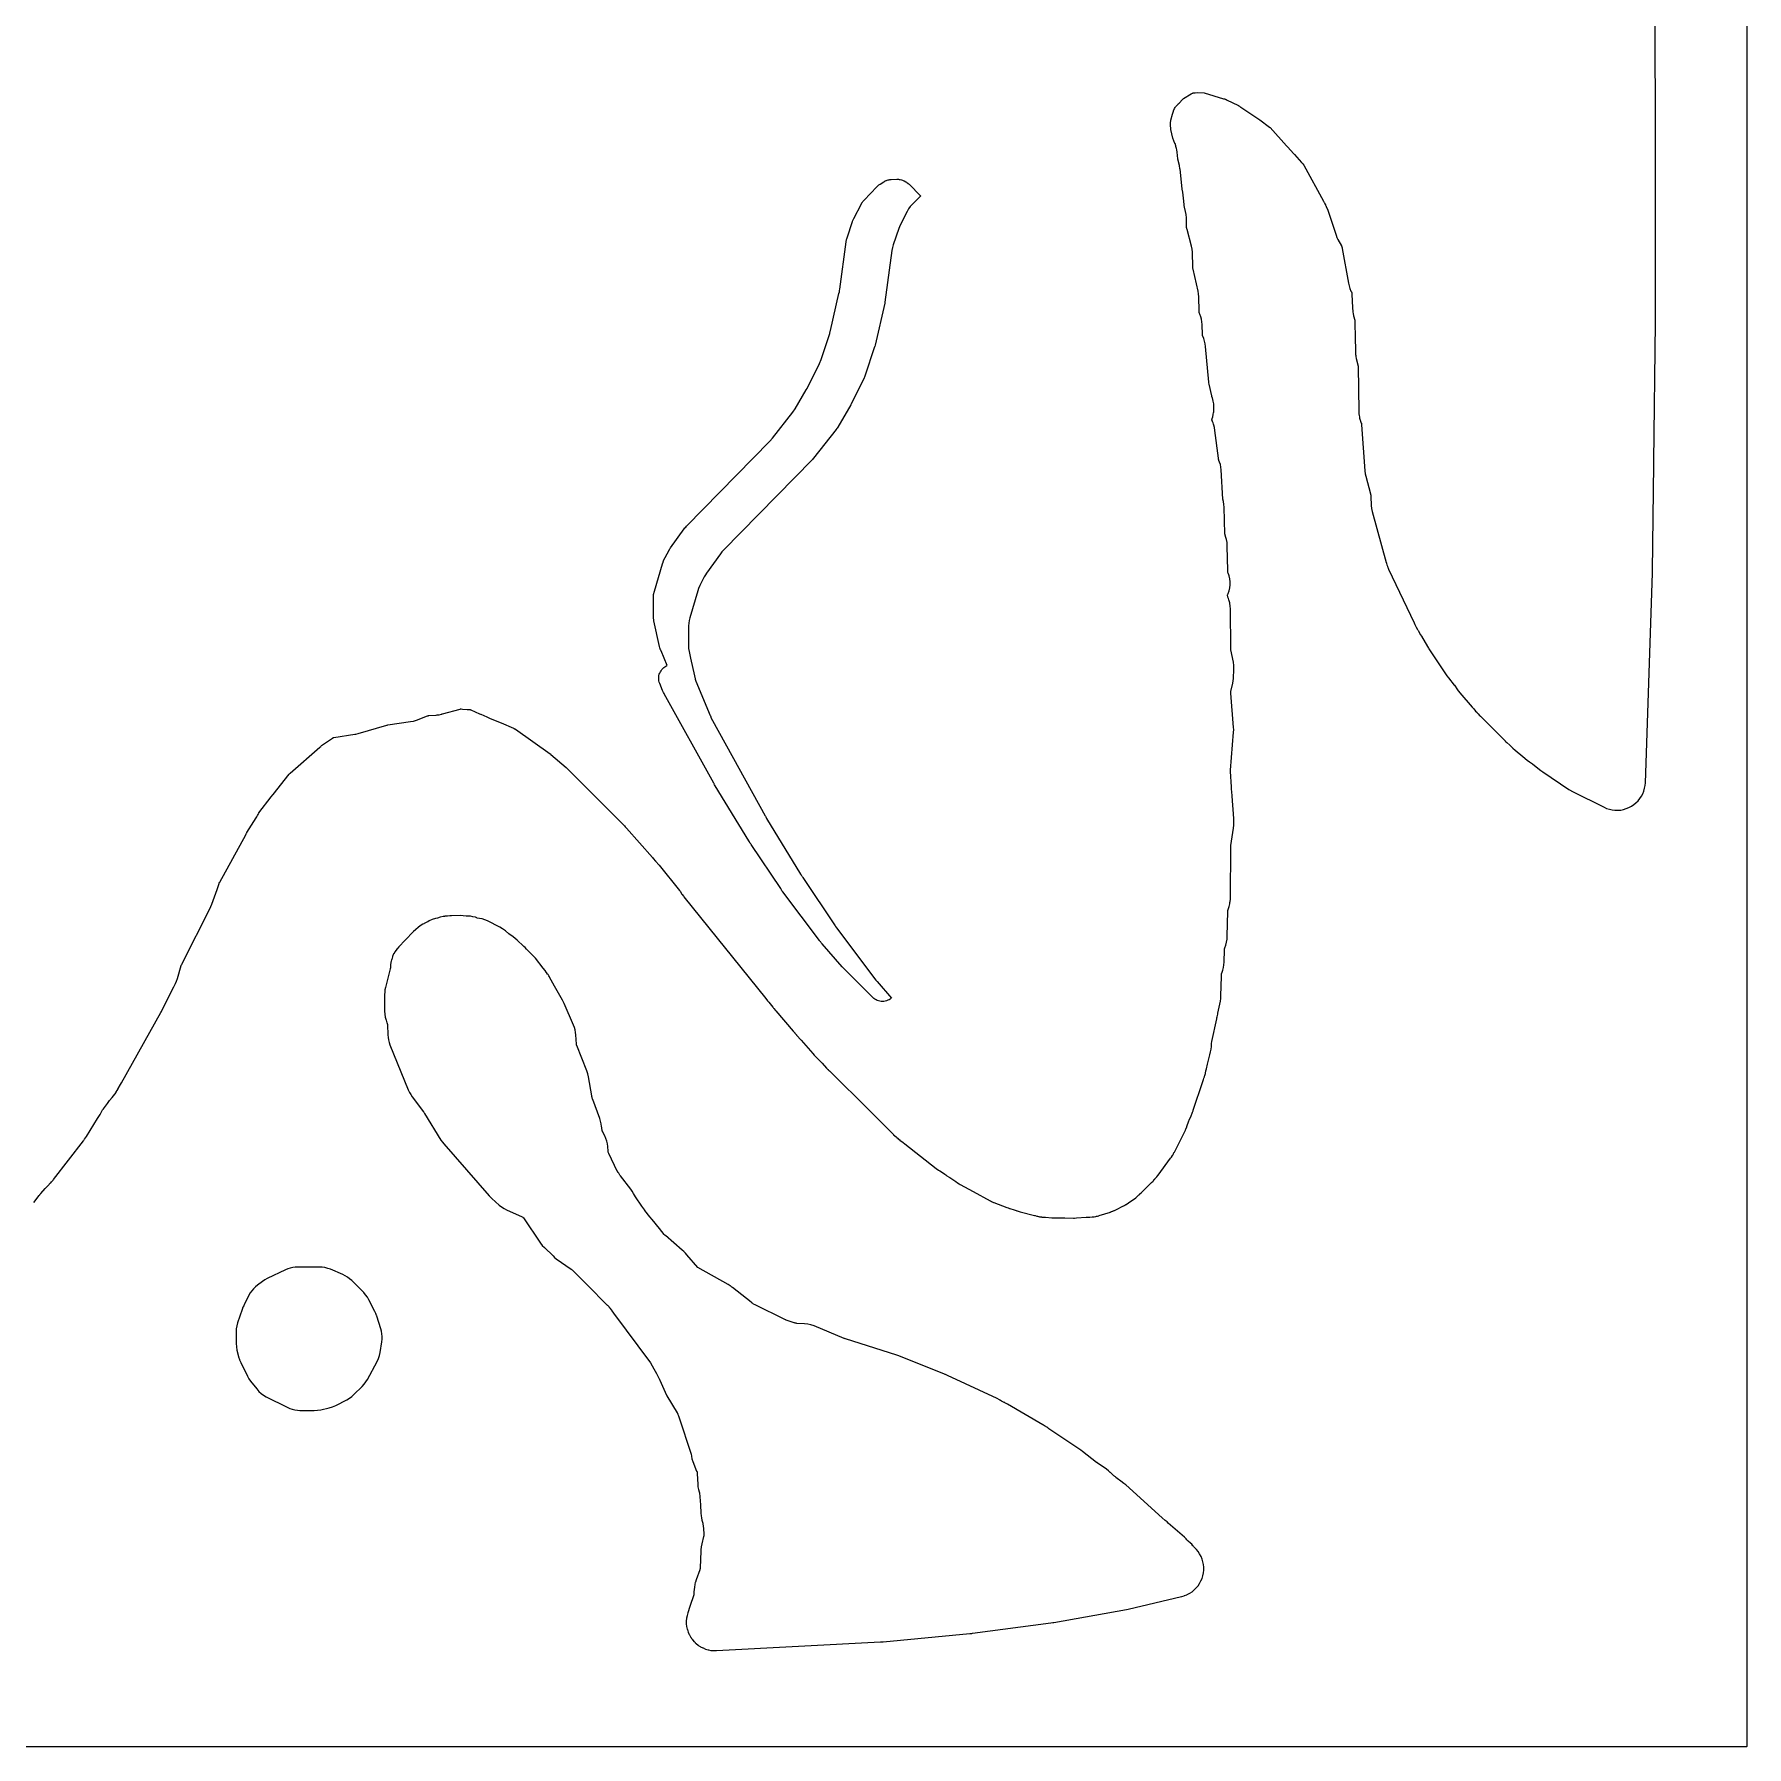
# Model space of a CAD drawing. Header units: millimetres. Extents: x 0 to 300, y 0 to 300.
# Drawn here: x 150 to 299.9, y 0 to 150 of the extents above; entities that cross this region are included whole.
import ezdxf

# ---------------------------------------------------------------- set-up
doc = ezdxf.new("R2010")
doc.units = ezdxf.units.MM
doc.layers.add('CUT', color=7, linetype='CONTINUOUS')

msp = doc.modelspace()

# ---------------------------------------------------------------- linework, layer by layer
at = {"layer": 'CUT'}
for points in [[(299.94, 299.95), (299.94, 0.05), (299.94, 0.02), (299.94, 0.01), (299.93, 0), (299.92, 0), (299.89, 0), (0.05, 0), (0.02, 0), (0.01, 0), (0.01, 0.01), (0, 0.01), (0, 0.02), (0, 0.05), (0, 299.95)], [(149.92, 47.68), (150.4, 48.28), (150.43, 48.32), (150.45, 48.34), (150.46, 48.35), (150.47, 48.36), (150.56, 48.46), (150.94, 48.89), (151.17, 49.14), (151.4, 49.39), (151.41, 49.4), (151.48, 49.48), (151.53, 49.54), (151.62, 49.64), (151.65, 49.68), (154.28, 53.07), (154.32, 53.13), (154.32, 53.14), (154.33, 53.15), (154.34, 53.16), (154.38, 53.21), (154.54, 53.44), (155.51, 55.03), (155.73, 55.39), (155.96, 55.78), (155.99, 55.82), (156, 55.84), (156.01, 55.85), (156.02, 55.86), (156.02, 55.87), (156.03, 55.88), (156.04, 55.89), (156.37, 56.33), (156.57, 56.6), (156.78, 56.87), (157.13, 57.32), (157.15, 57.36), (157.24, 57.48), (157.33, 57.64), (157.33, 57.65), (157.53, 58.01), (157.6, 58.14), (161.06, 64.3), (161.12, 64.4), (161.15, 64.46), (162.09, 66.36), (162.19, 66.55), (162.34, 66.85), (162.44, 67.06), (162.51, 67.28), (162.85, 68.44), (162.85, 68.45), (162.85, 68.46), (162.86, 68.47), (162.87, 68.49), (162.88, 68.52), (162.91, 68.59), (162.92, 68.61), (165.39, 73.5), (165.4, 73.51), (165.41, 73.53), (165.41, 73.54), (165.42, 73.56), (165.43, 73.58), (165.44, 73.6), (165.53, 73.81), (165.98, 75.09), (166.16, 75.6), (166.17, 75.64), (166.2, 75.72), (166.21, 75.73), (168.49, 79.89), (168.53, 79.96), (168.57, 80.03), (168.58, 80.04), (168.6, 80.07), (169.39, 81.36), (169.45, 81.46), (169.48, 81.51), (169.52, 81.58), (169.57, 81.67), (169.62, 81.74), (169.62, 81.75), (169.64, 81.78), (169.65, 81.79), (169.65, 81.8), (170.72, 83.19), (170.86, 83.39), (170.86, 83.4), (170.87, 83.41), (170.88, 83.42), (172.3, 85.19), (172.33, 85.23), (172.35, 85.25), (172.37, 85.27), (172.38, 85.29), (172.39, 85.29), (174.99, 87.56), (175.06, 87.62), (175.11, 87.67), (175.13, 87.69), (175.17, 87.73), (175.2, 87.75), (176.09, 88.34), (176.11, 88.36), (176.13, 88.37), (176.14, 88.37), (176.19, 88.39), (176.2, 88.39), (176.21, 88.39), (178.05, 88.69), (178.13, 88.7), (178.35, 88.76), (180.84, 89.48), (180.86, 89.49), (180.88, 89.49), (180.92, 89.5), (180.94, 89.5), (182.91, 89.79), (183.18, 89.84), (183.44, 89.92), (184.42, 90.29), (184.46, 90.31), (184.47, 90.31), (184.48, 90.31), (184.49, 90.32), (184.51, 90.32), (184.52, 90.32), (185.16, 90.37), (185.17, 90.37), (185.25, 90.38), (185.41, 90.4), (185.43, 90.4), (185.62, 90.44), (185.65, 90.45), (185.67, 90.45), (185.69, 90.46), (185.73, 90.47), (187.26, 90.89), (187.29, 90.9), (187.31, 90.9), (187.32, 90.91), (187.33, 90.91), (187.34, 90.91), (187.35, 90.91), (187.36, 90.91), (187.36, 90.9), (187.37, 90.9), (187.46, 90.89), (187.87, 90.86), (187.89, 90.86), (187.92, 90.86), (188.01, 90.85), (188.07, 90.85), (188.08, 90.85), (188.09, 90.85), (188.09, 90.84), (188.12, 90.84), (188.13, 90.84), (188.14, 90.84), (188.16, 90.83), (188.17, 90.83), (188.19, 90.82), (188.97, 90.48), (189.05, 90.45), (189.07, 90.44), (189.6, 90.21), (189.91, 90.08), (190.85, 89.68), (191.94, 89.22), (191.95, 89.21), (191.96, 89.21), (191.97, 89.21), (191.97, 89.2), (191.98, 89.2), (191.99, 89.2), (192, 89.19), (192.01, 89.18), (192.02, 89.18), (192.03, 89.17), (192.04, 89.16), (192.05, 89.16), (192.05, 89.15), (192.07, 89.14), (192.11, 89.12), (195.15, 86.97), (195.17, 86.96), (195.19, 86.94), (195.21, 86.92), (196.55, 85.77), (196.62, 85.71), (200.66, 81.66), (201.65, 80.65), (201.71, 80.59), (201.74, 80.56), (201.78, 80.51), (201.84, 80.45), (204.11, 77.88), (204.18, 77.8), (204.37, 77.58), (204.7, 77.21), (206.48, 75), (206.51, 74.96), (206.53, 74.93), (206.68, 74.69), (206.7, 74.67), (206.71, 74.65), (206.83, 74.49), (206.85, 74.45), (214.03, 65.55), (214.19, 65.35), (214.24, 65.28), (214.29, 65.22), (214.65, 64.77), (214.67, 64.75), (214.71, 64.7), (214.72, 64.69), (214.73, 64.68), (214.73, 64.67), (214.74, 64.66), (214.75, 64.65), (214.76, 64.64), (214.86, 64.51), (214.92, 64.45), (216.44, 62.69), (216.53, 62.58), (216.57, 62.52), (216.59, 62.5), (216.61, 62.47), (216.71, 62.36), (216.72, 62.34), (217.13, 61.89), (218.15, 60.71), (218.27, 60.58), (218.33, 60.52), (218.96, 59.89), (218.97, 59.88), (219.36, 59.45), (219.44, 59.36), (219.49, 59.31), (219.5, 59.3), (219.51, 59.29), (219.59, 59.21), (219.6, 59.2), (219.81, 58.99), (219.82, 58.99), (222.94, 55.9), (225.22, 53.62), (225.23, 53.61), (225.45, 53.41), (225.48, 53.39), (225.49, 53.39), (225.49, 53.38), (225.51, 53.36), (225.62, 53.27), (225.63, 53.26), (225.76, 53.15), (225.77, 53.14), (226.06, 52.93), (226.07, 52.93), (226.21, 52.82), (228.96, 50.65), (229.17, 50.51), (229.22, 50.48), (229.27, 50.45), (229.67, 50.19), (229.72, 50.15), (229.81, 50.09), (229.83, 50.07), (229.9, 50.02), (230.08, 49.9), (230.14, 49.86), (230.67, 49.51), (230.69, 49.5), (230.71, 49.48), (230.78, 49.43), (230.92, 49.34), (230.97, 49.31), (230.98, 49.31), (231.07, 49.25), (232.19, 48.64), (233.68, 47.82), (233.7, 47.81), (233.77, 47.77), (233.79, 47.76), (233.86, 47.73), (233.92, 47.7), (233.97, 47.68), (234, 47.67), (235.13, 47.23), (235.14, 47.23), (235.26, 47.19), (235.38, 47.15), (235.4, 47.14), (235.79, 47.03), (235.95, 46.97), (236.02, 46.94), (236.04, 46.93), (236.3, 46.85), (237.56, 46.53), (237.57, 46.53), (237.61, 46.52), (237.76, 46.48), (237.81, 46.47), (237.83, 46.46), (237.92, 46.44), (237.94, 46.44), (237.99, 46.43), (238.02, 46.42), (238.03, 46.42), (238.06, 46.42), (238.07, 46.42), (238.08, 46.42), (238.09, 46.42), (238.19, 46.41), (238.22, 46.4), (238.23, 46.4), (238.24, 46.4), (238.25, 46.4), (238.27, 46.4), (238.29, 46.4), (238.31, 46.39), (238.35, 46.39), (238.4, 46.39), (238.43, 46.39), (238.54, 46.38), (239.09, 46.33), (239.29, 46.32), (239.3, 46.32), (239.36, 46.32), (240.15, 46.34), (240.18, 46.34), (240.2, 46.34), (240.21, 46.34), (240.99, 46.31), (241.07, 46.31), (241.08, 46.31), (241.25, 46.32), (242.1, 46.38), (242.14, 46.38), (242.19, 46.39), (242.26, 46.39), (242.4, 46.39), (242.61, 46.41), (242.62, 46.41), (242.65, 46.41), (242.73, 46.42), (242.75, 46.42), (242.77, 46.42), (242.78, 46.43), (242.79, 46.43), (242.8, 46.43), (242.9, 46.44), (242.95, 46.45), (243, 46.46), (243.08, 46.48), (243.19, 46.51), (243.24, 46.53), (244.21, 46.83), (244.23, 46.84), (244.24, 46.85), (244.27, 46.86), (244.3, 46.87), (244.31, 46.87), (244.4, 46.9), (244.44, 46.91), (244.55, 46.97), (244.58, 46.98), (244.64, 47), (244.68, 47.02), (244.69, 47.03), (245.35, 47.37), (245.38, 47.38), (245.4, 47.39), (245.44, 47.41), (245.44, 47.42), (245.48, 47.44), (245.49, 47.44), (245.51, 47.45), (245.57, 47.49), (245.58, 47.49), (245.8, 47.63), (246.43, 48.09), (246.71, 48.33), (246.72, 48.34), (246.76, 48.38), (246.79, 48.41), (246.8, 48.42), (246.91, 48.51), (246.92, 48.52), (246.93, 48.53), (246.95, 48.55), (247.32, 48.93), (247.34, 48.95), (247.35, 48.96), (247.82, 49.42), (247.95, 49.55), (248.03, 49.66), (248.04, 49.67), (248.05, 49.68), (248.06, 49.69), (248.07, 49.7), (248.08, 49.71), (248.09, 49.72), (248.1, 49.73), (248.11, 49.74), (248.13, 49.76), (248.14, 49.77), (248.15, 49.78), (248.16, 49.79), (248.16, 49.8), (248.2, 49.84), (248.28, 49.92), (248.37, 50.04), (248.39, 50.06), (248.4, 50.08), (249.49, 51.56), (249.55, 51.64), (249.64, 51.78), (249.67, 51.82), (249.7, 51.87), (249.75, 51.96), (249.78, 52.01), (249.81, 52.07), (249.82, 52.09), (250.78, 54.01), (250.79, 54.03), (250.83, 54.1), (250.91, 54.31), (250.91, 54.32), (251.09, 54.83), (251.1, 54.87), (251.11, 54.9), (251.12, 54.91), (251.13, 54.93), (251.29, 55.27), (251.38, 55.49), (251.4, 55.57), (251.45, 55.71), (251.46, 55.75), (252.3, 58.27), (252.36, 58.45), (252.4, 58.55), (252.44, 58.67), (252.44, 58.68), (252.45, 58.69), (252.45, 58.7), (252.46, 58.73), (252.48, 58.8), (252.53, 58.97), (252.53, 58.98), (252.53, 58.99), (252.54, 59.01), (252.58, 59.19), (252.62, 59.38), (252.72, 59.79), (252.84, 60.27), (252.93, 60.61), (252.99, 60.87), (252.99, 60.88), (253.03, 61.1), (253.03, 61.11), (253.06, 61.34), (253.07, 61.59), (253.07, 61.6), (253.1, 61.76), (253.52, 63.77), (253.52, 63.78), (253.53, 63.82), (253.53, 63.83), (253.54, 63.84), (253.54, 63.85), (253.56, 63.92), (253.61, 64.18), (253.61, 64.19), (253.61, 64.21), (253.62, 64.24), (253.62, 64.25), (253.84, 65.3), (253.87, 65.53), (253.89, 65.76), (253.93, 67.47), (253.93, 67.56), (253.93, 67.59), (253.93, 67.6), (253.93, 67.64), (253.93, 67.65), (253.93, 67.66), (253.94, 67.7), (253.95, 67.73), (253.96, 67.75), (254.05, 68.03), (254.11, 68.26), (254.15, 68.48), (254.17, 68.71), (254.21, 69.81), (254.21, 69.86), (254.21, 69.9), (254.21, 69.91), (254.22, 69.96), (254.23, 69.98), (254.31, 70.22), (254.39, 70.47), (254.43, 70.73), (254.45, 70.99), (254.49, 73.15), (254.49, 73.16), (254.49, 73.22), (254.5, 73.24), (254.52, 73.35), (254.6, 73.59), (254.66, 73.83), (254.68, 73.96), (254.68, 73.97), (254.68, 73.98), (254.69, 73.99), (254.69, 74), (254.7, 74.08), (254.72, 74.22), (254.73, 74.43), (254.76, 78.73), (254.76, 78.8), (254.76, 78.81), (254.76, 78.82), (254.76, 78.83), (254.76, 78.88), (254.76, 78.89), (254.77, 78.9), (254.77, 78.91), (254.77, 78.93), (255, 80.45), (255.03, 80.72), (255.02, 80.93), (255.02, 80.95), (255.02, 80.96), (255.02, 81), (255.03, 81.05), (255.02, 81.3), (254.87, 83.26), (254.84, 83.68), (254.83, 83.86), (254.83, 83.89), (254.82, 84.07), (254.73, 85.42), (254.73, 85.47), (254.73, 85.53), (255, 88.86), (255.01, 89.07), (255.01, 89.09), (255, 89.29), (254.75, 92.28), (254.75, 92.3), (254.75, 92.34), (254.75, 92.36), (254.75, 92.37), (254.75, 92.38), (254.77, 92.43), (254.93, 93.16), (254.97, 93.37), (254.99, 93.58), (255.03, 94.4), (255.02, 94.7), (254.98, 95), (254.77, 96.09), (254.77, 96.1), (254.76, 96.13), (254.76, 96.14), (254.76, 96.16), (254.72, 99.66), (254.72, 99.67), (254.72, 99.68), (254.71, 99.9), (254.7, 99.93), (254.67, 100.13), (254.67, 100.14), (254.66, 100.19), (254.61, 100.36), (254.59, 100.45), (254.55, 100.57), (254.51, 100.7), (254.5, 100.71), (254.49, 100.75), (254.49, 100.76), (254.48, 100.8), (254.47, 100.81), (254.47, 100.82), (254.47, 100.83), (254.47, 100.85), (254.47, 100.86), (254.48, 100.88), (254.48, 100.9), (254.49, 100.91), (254.53, 101.01), (254.61, 101.26), (254.67, 101.52), (254.7, 101.77), (254.7, 102.04), (254.67, 102.29), (254.62, 102.55), (254.58, 102.65), (254.58, 102.66), (254.54, 102.8), (254.51, 102.86), (254.51, 102.87), (254.51, 102.89), (254.49, 102.94), (254.49, 102.96), (254.49, 102.99), (254.49, 103), (254.49, 103.02), (254.45, 105.16), (254.45, 105.18), (254.45, 105.21), (254.43, 105.47), (254.38, 105.75), (254.3, 106.02), (254.29, 106.03), (254.27, 106.11), (254.26, 106.14), (254.25, 106.16), (254.23, 106.24), (254.17, 108.58), (254.15, 108.82), (254.11, 109.06), (254.05, 109.29), (253.91, 111.86), (253.88, 112.08), (253.84, 112.31), (253.78, 112.52), (253.72, 112.66), (253.71, 112.7), (253.7, 112.72), (253.7, 112.73), (253.69, 112.74), (253.68, 112.78), (253.67, 112.81), (253.67, 112.86), (253.37, 115.28), (253.37, 115.32), (253.33, 115.53), (253.33, 115.55), (253.27, 115.77), (253.23, 115.86), (253.2, 115.95), (253.19, 115.99), (253.16, 116.07), (253.15, 116.08), (253.15, 116.09), (253.14, 116.1), (253.13, 116.13), (253.12, 116.16), (253.1, 116.19), (253.1, 116.2), (253.11, 116.22), (253.12, 116.3), (253.12, 116.33), (253.13, 116.36), (253.13, 116.38), (253.14, 116.4), (253.17, 116.48), (253.21, 116.68), (253.21, 116.69), (253.22, 116.7), (253.25, 116.86), (253.26, 116.91), (253.26, 116.92), (253.28, 117.14), (253.28, 117.16), (253.28, 117.37), (253.28, 117.39), (253.26, 117.59), (253.26, 117.6), (253.26, 117.63), (253.21, 117.86), (253.17, 118.01), (253.14, 118.15), (253.13, 118.18), (253.12, 118.21), (253.11, 118.25), (253.09, 118.33), (252.86, 119.34), (252.86, 119.35), (252.86, 119.36), (252.83, 119.48), (252.83, 119.49), (252.83, 119.52), (252.83, 119.53), (252.55, 122.64), (252.52, 122.88), (252.46, 123.11), (252.39, 123.34), (252.28, 123.61), (252.28, 123.62), (252.28, 123.66), (252.25, 124.57), (252.23, 124.8), (252.19, 125.03), (252.13, 125.26), (252.05, 125.47), (252.02, 125.53), (252.01, 125.58), (252, 125.61), (251.99, 125.64), (251.99, 125.66), (251.99, 125.67), (251.99, 125.73), (251.95, 127.01), (251.93, 127.25), (251.89, 127.49), (251.46, 129.41), (251.45, 129.42), (251.44, 129.49), (251.44, 129.5), (251.44, 129.53), (251.44, 129.6), (251.39, 130.91), (251.36, 131.18), (251.31, 131.44), (251.31, 131.45), (250.93, 132.89), (250.91, 132.96), (250.91, 132.97), (250.91, 132.98), (250.91, 132.99), (250.9, 133), (250.9, 133.01), (250.9, 133.02), (250.9, 133.03), (250.89, 133.05), (250.89, 133.06), (250.89, 133.07), (250.89, 133.08), (250.89, 133.13), (250.87, 133.93), (250.85, 134.2), (250.8, 134.47), (250.72, 134.74), (250.7, 134.79), (250.6, 135.64), (250.59, 135.9), (250.56, 136.17), (250.51, 136.43), (250.34, 137.93), (250.31, 138.17), (250.3, 138.2), (250.3, 138.21), (250.25, 138.49), (250.12, 139.06), (250.11, 139.07), (250.11, 139.08), (250.05, 139.67), (250.02, 139.88), (249.99, 139.99), (249.99, 140), (249.97, 140.09), (249.96, 140.13), (249.95, 140.15), (249.95, 140.16), (249.95, 140.17), (249.94, 140.21), (249.93, 140.23), (249.87, 140.43), (249.86, 140.44), (249.69, 140.9), (249.51, 141.67), (249.5, 141.8), (249.49, 141.94), (249.48, 142.15), (249.48, 142.17), (249.48, 142.18), (249.48, 142.21), (249.51, 142.48), (249.66, 143.01), (249.73, 143.25), (249.75, 143.32), (249.76, 143.36), (249.84, 143.51), (249.88, 143.57), (249.91, 143.64), (249.92, 143.65), (249.93, 143.66), (250.14, 143.89), (250.17, 143.92), (250.25, 144), (250.5, 144.25), (250.61, 144.36), (251.3, 144.78), (251.32, 144.79), (251.35, 144.81), (251.41, 144.83), (251.42, 144.84), (251.47, 144.86), (251.5, 144.87), (251.51, 144.87), (251.64, 144.88), (251.86, 144.89), (252.42, 144.87), (254.12, 144.35), (254.18, 144.34), (254.19, 144.33), (254.2, 144.33), (254.26, 144.31), (254.27, 144.31), (254.29, 144.31), (254.3, 144.31), (254.3, 144.3), (254.32, 144.29), (254.34, 144.28), (254.35, 144.28), (254.43, 144.24), (255.38, 143.78), (255.39, 143.77), (255.43, 143.75), (255.45, 143.74), (255.52, 143.69), (255.58, 143.65), (255.63, 143.62), (257.3, 142.49), (258.14, 141.87), (258.18, 141.83), (258.19, 141.82), (259.64, 140.24), (259.66, 140.22), (259.69, 140.18), (259.72, 140.15), (260.28, 139.54), (260.29, 139.53), (260.29, 139.52), (260.33, 139.48), (260.96, 138.78), (260.99, 138.75), (261.04, 138.68), (261.06, 138.65), (261.07, 138.64), (261.15, 138.53), (262.87, 135.37), (262.94, 135.25), (262.95, 135.24), (263, 135.15), (263.05, 135.05), (263.06, 135.03), (263.08, 135), (263.08, 134.99), (263.11, 134.91), (263.12, 134.9), (263.24, 134.58), (263.97, 132.4), (264.05, 132.21), (264.14, 132.01), (264.44, 131.48), (264.45, 131.45), (264.47, 131.4), (264.47, 131.39), (264.48, 131.36), (264.49, 131.36), (264.49, 131.35), (264.49, 131.34), (264.5, 131.32), (264.52, 131.25), (264.52, 131.23), (265.06, 128.2), (265.06, 128.19), (265.11, 127.96), (265.19, 127.73), (265.28, 127.51), (265.32, 127.44), (265.33, 127.42), (265.33, 127.41), (265.35, 127.37), (265.35, 127.36), (265.35, 127.35), (265.35, 127.34), (265.35, 127.28), (265.35, 127.24), (265.4, 126.04), (265.41, 125.96), (265.41, 125.95), (265.43, 125.79), (265.44, 125.65), (265.47, 125.54), (265.51, 125.35), (265.62, 124.97), (265.63, 124.94), (265.66, 123.22), (265.67, 122.49), (265.68, 122.22), (265.68, 122.19), (265.68, 122.16), (265.68, 122.09), (265.69, 121.98), (265.69, 121.94), (265.7, 121.87), (265.72, 121.76), (265.75, 121.59), (265.92, 120.93), (265.92, 120.91), (265.92, 120.9), (265.94, 118.93), (265.96, 116.99), (265.97, 116.92), (265.98, 116.72), (265.99, 116.66), (265.99, 116.65), (265.99, 116.64), (266.02, 116.45), (266.04, 116.39), (266.04, 116.38), (266.1, 116.19), (266.11, 116.14), (266.11, 116.12), (266.12, 116.1), (266.18, 115.92), (266.19, 115.92), (266.19, 115.91), (266.19, 115.9), (266.19, 115.89), (266.19, 115.88), (266.19, 115.87), (266.19, 115.86), (266.2, 115.85), (266.2, 115.84), (266.2, 115.8), (266.5, 111.75), (266.53, 111.51), (266.58, 111.28), (266.99, 109.75), (267, 109.68), (267.01, 109.65), (267.01, 109.61), (267.01, 109.6), (267.01, 109.52), (267.05, 108.73), (267.08, 108.46), (267.14, 108.2), (268.37, 103.72), (268.38, 103.69), (268.39, 103.65), (268.42, 103.54), (268.47, 103.42), (268.49, 103.37), (268.51, 103.31), (268.52, 103.3), (268.54, 103.24), (268.58, 103.15), (270.81, 98.44), (270.86, 98.31), (270.98, 98.08), (271.12, 97.85), (271.13, 97.83), (271.16, 97.77), (271.18, 97.73), (271.24, 97.6), (271.37, 97.39), (271.45, 97.27), (271.98, 96.36), (272.06, 96.23), (272.1, 96.17), (273.68, 93.81), (273.82, 93.63), (274.33, 93), (274.34, 92.99), (274.35, 92.98), (274.61, 92.59), (274.68, 92.49), (274.71, 92.45), (274.82, 92.31), (275.89, 91.07), (276.03, 90.9), (276.19, 90.71), (276.29, 90.61), (276.3, 90.6), (276.42, 90.46), (276.54, 90.33), (276.59, 90.28), (276.61, 90.27), (277.13, 89.76), (277.16, 89.73), (277.17, 89.72), (277.18, 89.71), (278.77, 88.1), (278.78, 88.09), (278.79, 88.08), (278.94, 87.95), (279.18, 87.74), (279.46, 87.47), (279.66, 87.29), (280.34, 86.75), (280.72, 86.43), (280.91, 86.28), (281.17, 86.1), (281.18, 86.1), (281.2, 86.08), (281.92, 85.51), (282.08, 85.39), (284.37, 83.86), (284.41, 83.83), (284.68, 83.67), (287.44, 82.29), (287.67, 82.19), (287.91, 82.12), (288.15, 82.06), (288.4, 82.04), (288.65, 82.03), (288.9, 82.05), (289.15, 82.1), (289.39, 82.17), (289.62, 82.26), (289.84, 82.38), (290.05, 82.52), (290.24, 82.68), (290.42, 82.85), (290.57, 83.05), (290.71, 83.26), (290.83, 83.48), (290.92, 83.71), (290.99, 83.95), (291.04, 84.2), (291.06, 84.44), (291.69, 102.79), (291.69, 102.88), (291.69, 102.95), (291.69, 102.96), (291.81, 112.34), (291.8, 112.57), (291.8, 112.58), (291.94, 124.72), (291.94, 124.75), (291.92, 167.55)]]:
    msp.add_lwpolyline(points, dxfattribs=at)
for points in [[(223.91, 65.33), (223.8, 65.37), (223.69, 65.42), (223.59, 65.48), (223.49, 65.55), (223.4, 65.63), (220.83, 68.19), (220.77, 68.26), (220.71, 68.32), (218.97, 70.32), (218.9, 70.4), (218.89, 70.42), (218.88, 70.43), (218.86, 70.46), (218.85, 70.48), (218.84, 70.49), (218.81, 70.52), (218.78, 70.57), (218.74, 70.62), (218.73, 70.63), (215.53, 74.87), (215.49, 74.92), (215.45, 74.98), (215.41, 75.05), (215.38, 75.11), (215.37, 75.13), (215.34, 75.18), (212.76, 79.02), (212.71, 79.08), (212.65, 79.17), (212.64, 79.19), (212.63, 79.2), (212.62, 79.22), (212.6, 79.26), (212.55, 79.35), (209.6, 84.17), (209.55, 84.26), (209.52, 84.32), (209.51, 84.34), (209.5, 84.36), (209.47, 84.41), (205.14, 92.22), (205.12, 92.26), (205.08, 92.34), (205.03, 92.46), (205, 92.52), (204.75, 93.13), (204.71, 93.24), (204.68, 93.36), (204.67, 93.47), (204.66, 93.59), (204.67, 93.71), (204.68, 93.82), (204.71, 93.94), (204.75, 94.05), (204.8, 94.15), (204.86, 94.25), (204.93, 94.35), (205.01, 94.44), (205.1, 94.52), (205.19, 94.59), (205.29, 94.65), (205.39, 94.7), (204.86, 95.98), (204.85, 96.02), (204.84, 96.05), (204.82, 96.09), (204.76, 96.27), (204.73, 96.37), (204.24, 98.62), (204.22, 98.7), (204.22, 98.73), (204.21, 98.81), (204.21, 98.84), (204.2, 98.95), (204.21, 100.82), (204.21, 100.83), (204.21, 100.87), (204.21, 100.93), (204.21, 100.95), (204.22, 100.98), (204.22, 100.99), (204.26, 101.13), (204.28, 101.22), (204.99, 103.6), (205.04, 103.75), (205.06, 103.81), (205.07, 103.84), (205.08, 103.86), (205.09, 103.9), (205.53, 104.75), (205.54, 104.77), (205.57, 104.82), (205.59, 104.85), (205.61, 104.89), (205.65, 104.95), (205.7, 105.02), (206.9, 106.69), (206.95, 106.76), (207.02, 106.83), (207.08, 106.9), (214.4, 114.37), (214.61, 114.62), (214.62, 114.63), (216.41, 116.89), (216.61, 117.18), (217.58, 118.84), (217.66, 118.98), (217.68, 119.02), (217.68, 119.03), (218.74, 121.15), (218.75, 121.17), (218.88, 121.5), (219.58, 123.61), (219.64, 123.8), (219.68, 123.99), (219.69, 124.05), (220.44, 127.28), (220.48, 127.44), (220.5, 127.56), (220.52, 127.67), (221.07, 131.82), (221.08, 131.9), (221.09, 131.95), (221.11, 132.03), (221.13, 132.09), (221.15, 132.16), (221.64, 133.6), (221.64, 133.63), (221.69, 133.73), (221.74, 133.85), (222.41, 135.16), (222.42, 135.17), (222.43, 135.2), (222.44, 135.22), (222.46, 135.25), (222.49, 135.29), (222.53, 135.36), (222.62, 135.45), (222.64, 135.48), (223.76, 136.63), (223.9, 136.77), (223.94, 136.8), (224.04, 136.86), (224.36, 137.08), (224.47, 137.14), (224.49, 137.15), (224.58, 137.19), (224.61, 137.2), (224.67, 137.23), (224.74, 137.24), (224.77, 137.25), (224.84, 137.26), (224.89, 137.27), (224.93, 137.28), (224.94, 137.28), (225.01, 137.28), (225.5, 137.3), (225.6, 137.3), (225.66, 137.3), (225.72, 137.29), (225.77, 137.28), (225.79, 137.28), (225.93, 137.24), (226.02, 137.21), (226.05, 137.2), (226.15, 137.15), (226.29, 137.08), (226.37, 137.03), (226.39, 137.01), (226.46, 136.96), (226.48, 136.94), (226.58, 136.86), (227.59, 135.86), (227.59, 135.85), (227.59, 135.84), (227.58, 135.83), (227.57, 135.82), (226.85, 135.1), (226.68, 134.91), (226.68, 134.9), (226.53, 134.7), (226.41, 134.48), (226.41, 134.47), (225.81, 133.29), (225.68, 132.98), (225.19, 131.56), (225.12, 131.32), (225.07, 131.07), (224.46, 126.54), (224.46, 126.52), (224.46, 126.51), (224.45, 126.44), (223.6, 122.76), (223.57, 122.65), (223.56, 122.62), (222.7, 120.04), (222.68, 119.97), (222.67, 119.96), (222.67, 119.95), (222.64, 119.9), (221.5, 117.59), (221.47, 117.54), (220.34, 115.59), (220.27, 115.49), (220.24, 115.44), (220.22, 115.42), (220.19, 115.38), (218.21, 112.87), (218.19, 112.85), (218.11, 112.75), (210.31, 104.79), (210.19, 104.65), (210.07, 104.5), (208.85, 102.81), (208.74, 102.65), (208.65, 102.48), (208.26, 101.71), (208.25, 101.7), (208.24, 101.68), (208.23, 101.66), (208.14, 101.46), (208.07, 101.25), (207.37, 98.89), (207.32, 98.66), (207.28, 98.43), (207.27, 98.19), (207.26, 96.49), (207.26, 96.48), (207.26, 96.47), (207.27, 96.21), (207.32, 95.94), (207.45, 95.35), (207.78, 93.8), (207.85, 93.54), (207.86, 93.51), (207.92, 93.34), (209.17, 90.33), (209.18, 90.29), (209.25, 90.1), (209.36, 89.88), (213.98, 81.54), (214, 81.5), (214.03, 81.45), (214.1, 81.32), (217.07, 76.44), (217.12, 76.37), (217.13, 76.35), (217.18, 76.29), (217.21, 76.24), (217.24, 76.2), (217.28, 76.15), (217.29, 76.13), (220.11, 71.9), (220.15, 71.84), (220.23, 71.73), (223.67, 67.16), (223.78, 67.02), (225.04, 65.57), (225.02, 65.56), (224.93, 65.49), (224.83, 65.43), (224.72, 65.38), (224.61, 65.34), (224.5, 65.31), (224.38, 65.29), (224.26, 65.28), (224.14, 65.28), (224.02, 65.3)], [(189.81, 48.27), (189.92, 48.14), (189.96, 48.1), (190.05, 48.02), (190.68, 47.45), (190.89, 47.28), (191.11, 47.14), (191.34, 47.02), (192.71, 46.41), (192.75, 46.39), (192.77, 46.37), (192.78, 46.37), (192.79, 46.36), (192.82, 46.32), (194.3, 44.12), (194.46, 43.91), (194.64, 43.72), (195.4, 42.99), (195.54, 42.86), (195.69, 42.75), (196.98, 41.84), (197.03, 41.8), (197.07, 41.78), (197.08, 41.77), (197.09, 41.77), (197.09, 41.76), (197.16, 41.69), (197.17, 41.69), (198.41, 40.44), (198.42, 40.43), (200.14, 38.69), (200.15, 38.68), (200.16, 38.67), (200.26, 38.58), (200.27, 38.57), (200.29, 38.55), (200.29, 38.54), (200.33, 38.49), (200.36, 38.46), (200.37, 38.44), (200.39, 38.42), (200.53, 38.23), (200.54, 38.22), (200.56, 38.18), (200.71, 37.98), (203.95, 33.64), (204.23, 33.11), (204.46, 32.69), (204.52, 32.57), (204.61, 32.4), (204.7, 32.23), (204.73, 32.18), (204.75, 32.15), (204.76, 32.13), (204.76, 32.12), (205.21, 31.06), (205.37, 30.74), (206.27, 29.26), (206.29, 29.22), (206.31, 29.19), (206.32, 29.16), (206.33, 29.14), (206.34, 29.11), (206.34, 29.1), (206.38, 28.99), (206.38, 28.98), (206.41, 28.89), (207.5, 25.62), (207.52, 25.46), (207.57, 25.23), (207.65, 25), (207.98, 24.15), (207.99, 24.14), (208.01, 24.07), (208.02, 24.06), (208.02, 24.04), (208.03, 24.02), (208.03, 24.01), (208.03, 24), (208.03, 23.98), (208.03, 23.94), (208.03, 23.92), (208.03, 23.91), (208.07, 22.99), (208.09, 22.77), (208.13, 22.54), (208.19, 22.33), (208.22, 22.25), (208.22, 22.23), (208.33, 21.19), (208.35, 20.45), (208.37, 20.24), (208.4, 20.04), (208.44, 19.84), (208.51, 19.58), (208.52, 19.53), (208.57, 19.12), (208.58, 19.06), (208.59, 18.94), (208.61, 18.8), (208.61, 18.78), (208.61, 18.76), (208.61, 18.73), (208.61, 18.69), (208.61, 18.68), (208.6, 18.49), (208.6, 18.47), (208.6, 18.45), (208.59, 18.44), (208.59, 18.43), (208.42, 17.77), (208.37, 17.51), (208.35, 17.25), (208.35, 17.14), (208.3, 15.68), (208.3, 15.64), (208.29, 15.61), (208.27, 15.53), (208.26, 15.51), (207.93, 14.63), (207.87, 14.43), (207.86, 14.4), (207.82, 14.22), (207.81, 14.19), (207.79, 14.01), (207.78, 13.97), (207.74, 13.56), (207.74, 13.47), (207.73, 13.39), (207.73, 13.36), (207.73, 13.32), (207.72, 13.3), (207.39, 12.28), (207.2, 11.73), (207.14, 11.49), (207.14, 11.48), (207.09, 11.25), (207.07, 11.01), (207.07, 10.77), (207.1, 10.52), (207.15, 10.29), (207.16, 10.28), (207.17, 10.26), (207.23, 10.05), (207.24, 10.04), (207.25, 10.03), (207.32, 9.83), (207.33, 9.82), (207.34, 9.81), (207.43, 9.64), (207.44, 9.63), (207.44, 9.61), (207.45, 9.61), (207.46, 9.59), (207.54, 9.48), (207.58, 9.41), (207.73, 9.23), (207.75, 9.22), (207.76, 9.21), (207.81, 9.16), (207.84, 9.13), (207.86, 9.11), (207.89, 9.08), (207.91, 9.05), (207.92, 9.05), (207.93, 9.04), (208.1, 8.9), (208.11, 8.9), (208.12, 8.89), (208.18, 8.85), (208.23, 8.82), (208.3, 8.77), (208.31, 8.76), (208.32, 8.76), (208.52, 8.65), (208.53, 8.65), (208.54, 8.65), (208.74, 8.56), (208.76, 8.56), (208.98, 8.49), (208.99, 8.49), (209.03, 8.48), (209.23, 8.44), (209.44, 8.42), (209.46, 8.42), (209.47, 8.42), (209.7, 8.42), (209.71, 8.42), (224.07, 9.19), (224.15, 9.19), (224.3, 9.2), (231.89, 9.91), (232.07, 9.93), (232.13, 9.94), (239.01, 10.84), (239.17, 10.87), (239.2, 10.88), (239.22, 10.88), (239.23, 10.88), (239.27, 10.89), (245.61, 12.01), (245.78, 12.05), (250.43, 13.16), (250.44, 13.16), (250.47, 13.17), (250.67, 13.23), (250.71, 13.24), (250.9, 13.32), (250.94, 13.33), (251.16, 13.44), (251.36, 13.58), (251.55, 13.73), (251.73, 13.91), (251.89, 14.1), (252.03, 14.3), (252.14, 14.52), (252.24, 14.75), (252.31, 14.98), (252.36, 15.22), (252.39, 15.47), (252.39, 15.72), (252.36, 15.96), (252.32, 16.2), (252.24, 16.44), (252.15, 16.67), (252.03, 16.89), (251.9, 17.09), (251.74, 17.28), (251.5, 17.54), (251.45, 17.59), (251.44, 17.61), (251.34, 17.73), (251.33, 17.74), (251.23, 17.83), (251.02, 18.02), (250.92, 18.13), (250.84, 18.22), (250.82, 18.24), (250.7, 18.35), (249.28, 19.59), (249.17, 19.69), (249.1, 19.75), (249.02, 19.81), (248.74, 20.06), (245.56, 22.93), (245.39, 23.06), (245.28, 23.15), (245.25, 23.17), (244.7, 23.59), (244.65, 23.63), (244.6, 23.67), (244.56, 23.7), (244.52, 23.74), (244.21, 24.02), (244.2, 24.03), (244.09, 24.13), (244.04, 24.17), (243.87, 24.3), (243.06, 24.87), (243.05, 24.88), (243.04, 24.89), (243.03, 24.89), (243, 24.91), (241.77, 25.87), (241.63, 25.98), (238.83, 27.85), (238.76, 27.9), (238.73, 27.92), (238.72, 27.93), (238.65, 27.98), (238.6, 28.02), (238.57, 28.04), (238.51, 28.07), (238.48, 28.09), (238.46, 28.11), (238.44, 28.12), (238.36, 28.17), (238.3, 28.2), (235.21, 30.02), (234.98, 30.13), (234.97, 30.14), (234.92, 30.16), (234.74, 30.25), (234.68, 30.28), (234.58, 30.34), (234.57, 30.34), (234.55, 30.35), (234.49, 30.39), (234.3, 30.49), (229.94, 32.53), (229.89, 32.55), (229.76, 32.61), (229.75, 32.61), (229.74, 32.61), (229.67, 32.64), (225.69, 34.24), (225.51, 34.3), (221.01, 35.73), (220.99, 35.73), (220.94, 35.75), (220.92, 35.76), (220.9, 35.77), (218.26, 36.86), (217.99, 36.95), (217.71, 37.02), (217.43, 37.05), (216.74, 37.08), (216.69, 37.09), (216.65, 37.1), (216.63, 37.1), (216.62, 37.1), (216.61, 37.1), (216.55, 37.12), (216.53, 37.13), (215.83, 37.37), (215.8, 37.38), (215.76, 37.39), (215.71, 37.41), (215.69, 37.42), (213.11, 38.71), (212.97, 38.77), (212.96, 38.77), (212.94, 38.79), (212.86, 38.85), (212.85, 38.86), (212.75, 38.93), (211.11, 40.22), (211.06, 40.26), (210.93, 40.36), (210.92, 40.36), (210.73, 40.48), (208.07, 41.97), (207.12, 43.1), (206.99, 43.23), (206.97, 43.26), (206.94, 43.29), (206.92, 43.31), (206.85, 43.38), (206.71, 43.5), (205.24, 44.77), (205.23, 44.78), (205.21, 44.79), (205.19, 44.81), (205.17, 44.83), (205.14, 44.86), (205.12, 44.88), (204.72, 45.39), (204.09, 46.17), (203.88, 46.43), (203.44, 46.98), (203.43, 46.99), (203.18, 47.35), (202.61, 48.16), (202.45, 48.47), (202.34, 48.66), (202.21, 48.84), (201.31, 50.01), (201.26, 50.07), (201.18, 50.18), (201.18, 50.19), (201.15, 50.23), (201.11, 50.29), (201.1, 50.3), (201.1, 50.31), (201.09, 50.31), (201.09, 50.32), (201.09, 50.33), (201.08, 50.33), (201.08, 50.34), (201.04, 50.41), (201.03, 50.42), (201.03, 50.43), (200.29, 51.97), (200.24, 52.09), (200.23, 52.16), (200.19, 52.57), (200.16, 52.81), (200.1, 53.05), (200.03, 53.28), (199.93, 53.5), (199.81, 53.72), (199.72, 53.91), (199.7, 53.93), (199.7, 53.94), (199.7, 53.95), (199.69, 53.99), (199.64, 54.4), (199.63, 54.51), (199.62, 54.57), (199.57, 54.8), (199.49, 55.03), (198.88, 56.68), (198.87, 56.71), (198.86, 56.73), (198.83, 56.87), (198.8, 56.97), (198.8, 56.98), (198.79, 57.01), (198.51, 58.68), (198.46, 58.94), (198.37, 59.19), (197.48, 61.42), (197.47, 61.45), (197.45, 61.53), (197.45, 61.54), (197.45, 61.55), (197.4, 62.35), (197.37, 62.57), (197.33, 62.79), (197.27, 63), (197.19, 63.2), (196.37, 65.09), (196.34, 65.15), (196.34, 65.16), (196.23, 65.38), (196.23, 65.39), (195.54, 66.62), (195.09, 67.42), (195.08, 67.44), (195.03, 67.52), (194.97, 67.63), (194.93, 67.68), (194.84, 67.82), (194.81, 67.86), (194.71, 67.99), (194.54, 68.19), (193.86, 69.06), (193.64, 69.31), (193.28, 69.67), (193.23, 69.72), (193.09, 69.86), (192.95, 70), (192.83, 70.1), (192.82, 70.11), (192.26, 70.66), (192.09, 70.8), (191.92, 70.94), (191.53, 71.21), (191.23, 71.46), (190.99, 71.63), (190.74, 71.78), (189.65, 72.33), (189.42, 72.43), (189.19, 72.51), (188.95, 72.56), (188.75, 72.59), (188.74, 72.6), (188.73, 72.6), (188.6, 72.65), (188.38, 72.7), (188.16, 72.74), (187.93, 72.75), (187.86, 72.75), (187.85, 72.75), (187.8, 72.76), (187.53, 72.79), (187.27, 72.8), (186.5, 72.77), (186.36, 72.77), (186.15, 72.76), (186.06, 72.75), (185.94, 72.74), (185.93, 72.74), (185.92, 72.73), (185.9, 72.73), (185.79, 72.72), (185.53, 72.67), (185.28, 72.59), (185.12, 72.55), (184.83, 72.46), (184.55, 72.33), (184.43, 72.27), (184.42, 72.26), (184.34, 72.23), (184.16, 72.13), (184.12, 72.1), (184.1, 72.09), (184, 72.04), (183.78, 71.91), (183.58, 71.76), (183.39, 71.59), (183.36, 71.56), (183.19, 71.4), (182.46, 70.65), (181.9, 70.08), (181.89, 70.06), (181.75, 69.9), (181.73, 69.88), (181.72, 69.87), (181.58, 69.67), (181.57, 69.66), (181.45, 69.45), (181.44, 69.44), (181.35, 69.21), (181.34, 69.2), (181.27, 68.97), (181.26, 68.96), (181.22, 68.77), (181.21, 68.72), (181.21, 68.71), (181.18, 68.46), (181.18, 68.32), (181.17, 68.26), (181.17, 68.25), (181.16, 68.2), (181.15, 68.18), (181.14, 68.14), (180.73, 66.49), (180.68, 66.29), (180.66, 66.09), (180.65, 65.88), (180.65, 64.43), (180.66, 64.16), (180.71, 63.9), (180.78, 63.64), (180.86, 63.42), (180.87, 63.37), (180.89, 63.31), (180.9, 63.28), (180.9, 63.26), (180.9, 63.24), (180.93, 62.35), (180.95, 62.13), (180.98, 61.91), (181.04, 61.7), (181.11, 61.49), (182.72, 57.54), (182.8, 57.36), (182.82, 57.32), (182.94, 57.12), (183.07, 56.93), (184.07, 55.6), (184.09, 55.57), (184.14, 55.48), (185.59, 53.14), (185.71, 52.97), (185.84, 52.82)], [(172.13, 29.73), (172.34, 29.63), (172.56, 29.56), (172.78, 29.51), (173.01, 29.47), (173.24, 29.46), (174.48, 29.45), (174.78, 29.47), (175.07, 29.52), (175.8, 29.69), (176.09, 29.77), (176.37, 29.89), (177.35, 30.39), (177.57, 30.52), (177.77, 30.67), (177.97, 30.84), (178.7, 31.56), (178.87, 31.75), (179.02, 31.95), (179.14, 32.16), (179.99, 33.75), (180.11, 34), (180.2, 34.26), (180.26, 34.53), (180.41, 35.46), (180.43, 35.7), (180.44, 35.93), (180.42, 36.17), (180.38, 36.4), (180.32, 36.62), (179.97, 37.71), (179.96, 37.74), (179.95, 37.77), (179.88, 37.95), (179.8, 38.12), (179.27, 39.15), (179.14, 39.38), (178.99, 39.59), (178.82, 39.78), (177.77, 40.83), (177.59, 40.99), (177.4, 41.13), (177.2, 41.25), (176.99, 41.36), (175.92, 41.82), (175.68, 41.9), (175.43, 41.97), (175.18, 42.01), (174.93, 42.02), (173.05, 42.02), (172.83, 42.01), (172.61, 41.98), (172.39, 41.93), (172.18, 41.86), (171.97, 41.78), (170.36, 41.01), (170.15, 40.89), (169.95, 40.76), (169.52, 40.44), (169.34, 40.29), (169.17, 40.12), (169.02, 39.94), (168.89, 39.75), (168.77, 39.55), (168.35, 38.71), (168.31, 38.63), (168.25, 38.51), (168.17, 38.29), (167.78, 37.12), (167.71, 36.86), (167.66, 36.6), (167.65, 36.33), (167.65, 35.34), (167.65, 35.33), (167.67, 35.04), (167.67, 35.03), (167.72, 34.74), (167.72, 34.73), (167.86, 34.17), (167.86, 34.16), (167.94, 33.92), (167.94, 33.9), (168.05, 33.65), (168.64, 32.47), (168.64, 32.46), (168.77, 32.23), (168.92, 32.02), (169.46, 31.34), (169.64, 31.13), (169.84, 30.95), (170.06, 30.79), (170.29, 30.66)]]:
    msp.add_lwpolyline(points, close=True, dxfattribs=at)

doc.saveas('drawing.dxf')
